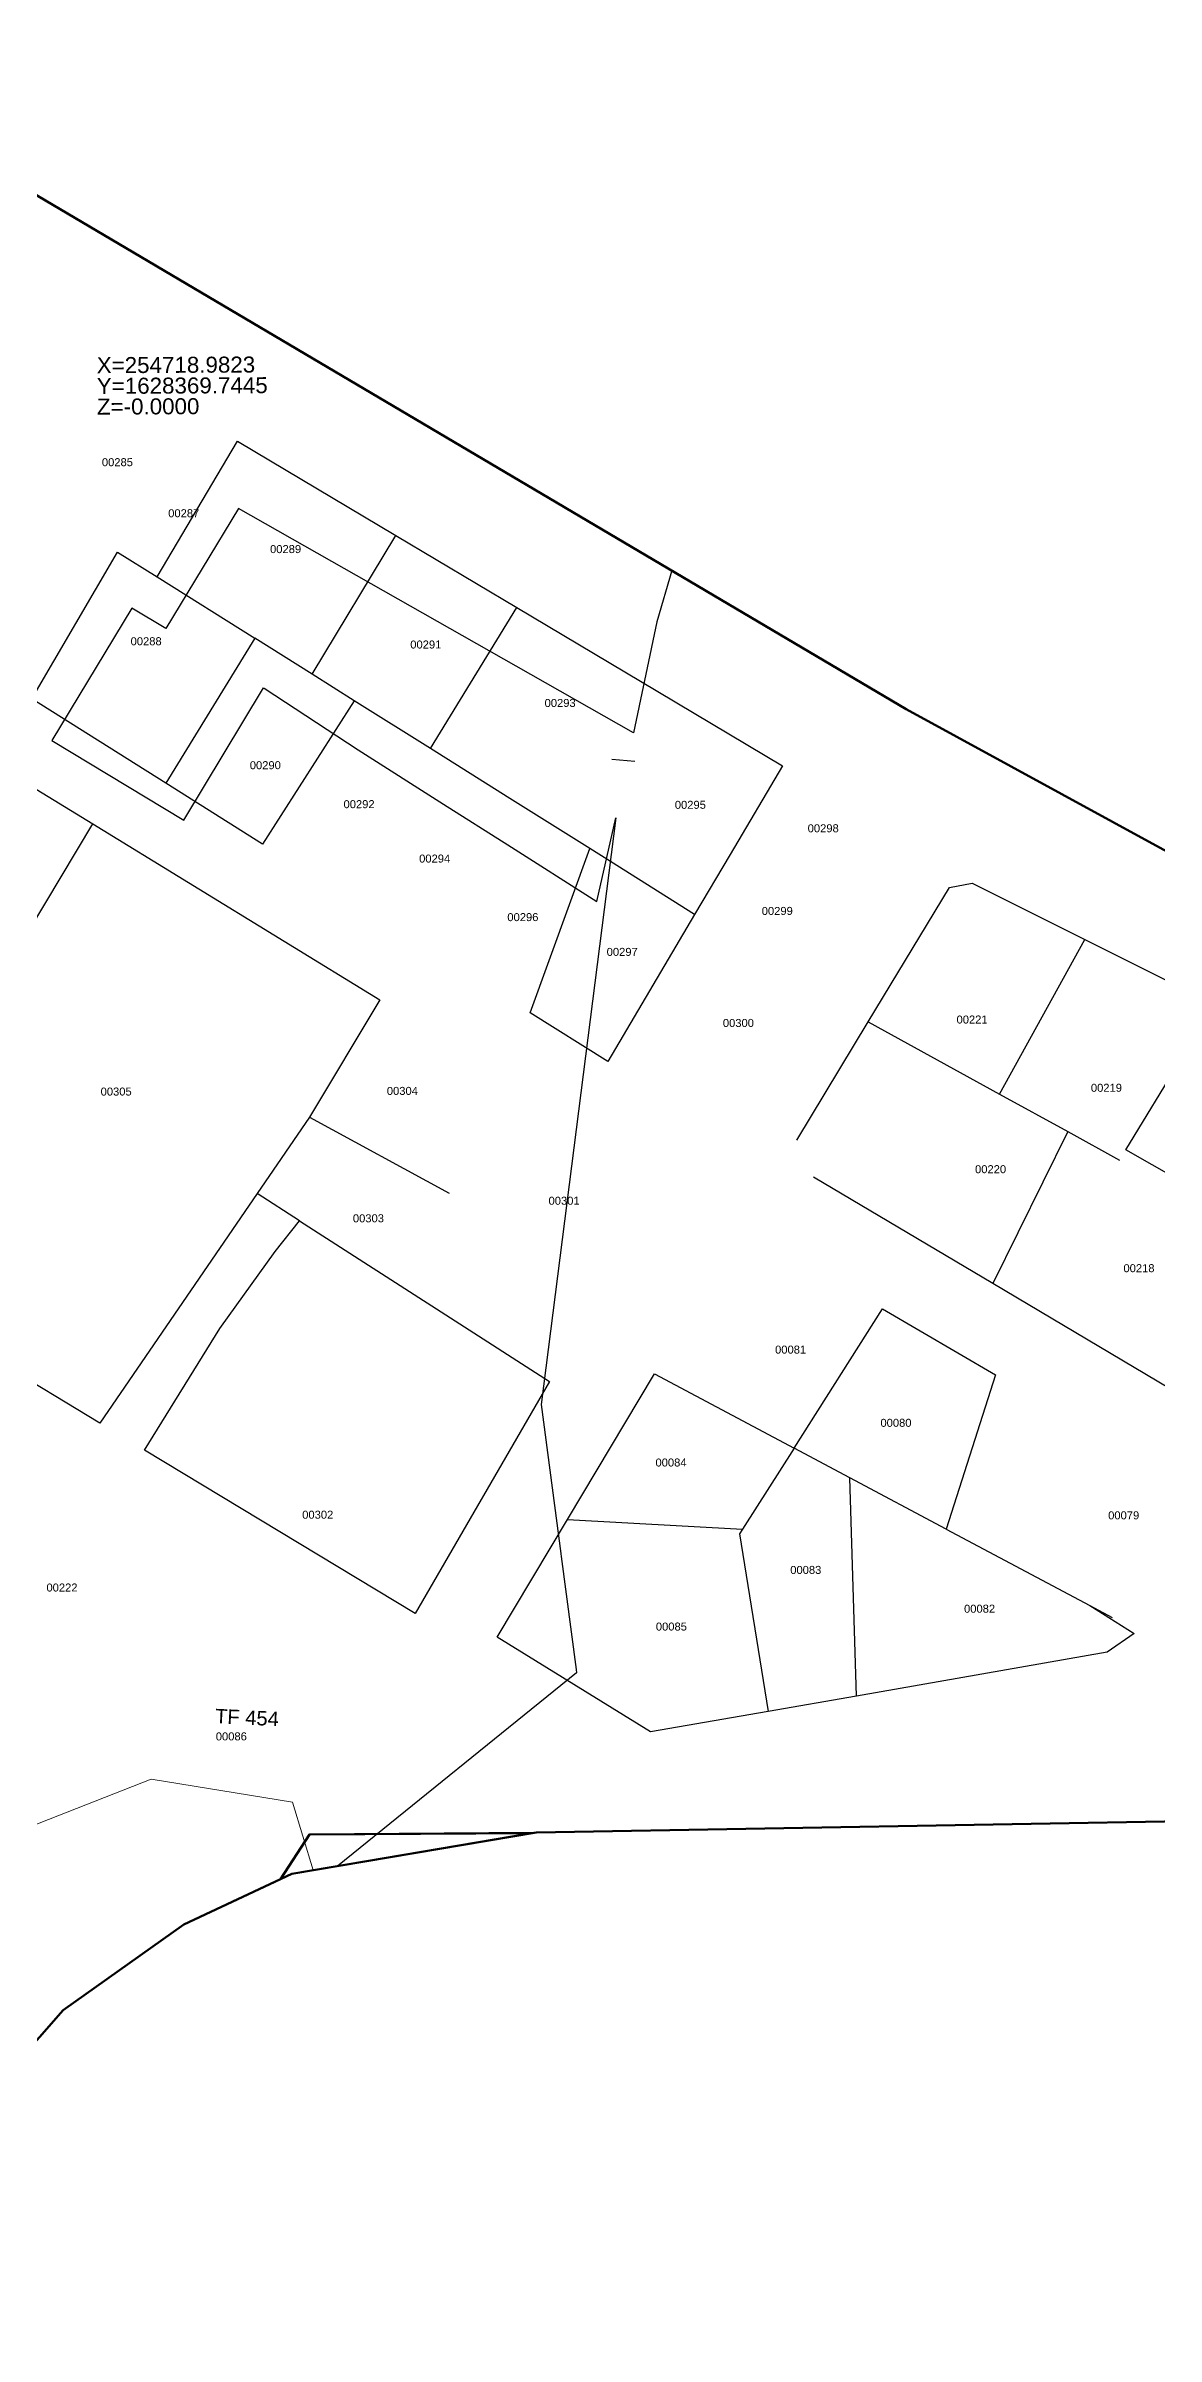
# Model space of a CAD drawing. Header units: metres. Extents: x 0 to 1324930, y 0 to 1631912.
# Drawn here: x 254712.6 to 254851.4, y 1628122.4 to 1628408.7 of the extents above; entities that cross this region are included whole.
import ezdxf
from ezdxf.enums import TextEntityAlignment as Align

# ---------------------------------------------------------------- set-up
doc = ezdxf.new("R2010")
doc.units = ezdxf.units.M
doc.header["$MEASUREMENT"] = 0
for name, color, linetype, lineweight in [('Limites des CA Rufisque', 5, 'Continuous', 53), ('limites_communes_2025', 7, 'Continuous', 0), ('MORCELLEMENT', 7, 'Continuous', 0), ('Numero_TF', 7, 'Continuous', 0), ('Régularisation', 1, 'Continuous', 40)]:
    doc.layers.add(name, color=color, linetype=linetype, lineweight=lineweight)
for name, color, linetype in [('limites_parcelles', 7, 'Continuous'), ('limites_sections', 7, 'Continuous'), ('limites_tf', 7, 'Continuous'), ('numero_parcelle', 7, 'Continuous')]:
    doc.layers.add(name, color=color, linetype=linetype)
doc.styles.add('Style-Arial', font='arial.ttf')

msp = doc.modelspace()

# ---------------------------------------------------------------- linework, layer by layer
at = {"layer": 'Limites des CA Rufisque', "color": 1, "linetype": 'Continuous', "lineweight": 70, "extrusion": (4.73613e-08, -2.66677e-08, 1), "elevation": -0.03131, "flags": 128}
msp.add_lwpolyline([(254254.3961, 1628625.9535), (254251.15707, 1628819.12302), (254244.95067, 1628605.35724), (254530.9595, 1628477.75489), (254381.88501, 1628242.49828), (254651.87611, 1628047.60303), (254702.8976, 1628149.646), (254714.8038, 1628163.1398), (254729.8851, 1628173.8554), (254741.93776, 1628179.52722), (254745.58243, 1628185.08964), (254773.63346, 1628185.31333), (254773.9383, 1628185.3648), (255059.3394, 1628190.3528), (254884.8597, 1628290.4389), (254820.169, 1628325.7609), (254650.3061, 1628426.1705), (254597.1248, 1628455.9362), (254528.9207, 1628489.0054), (254260.5899, 1628602.7607), (254249.1013, 1628608.8357), (254254.3961, 1628625.9535)], close=True, dxfattribs=at)
at = {"layer": 'limites_communes_2025', "color": 3, "lineweight": 80, "flags": 128}
for points in [[(254255.5318, 1628934.7207), (254250.7693, 1628842.2487), (254254.3961, 1628625.9535), (254249.1013, 1628608.8357), (254260.5899, 1628602.7607), (254528.9207, 1628489.0054), (254597.1248, 1628455.9362), (254650.3061, 1628426.1705), (254820.169, 1628325.7609), (254884.8597, 1628290.4389), (255059.3394, 1628190.3528), (254773.9383, 1628185.3648), (254743.3789, 1628180.2054), (254729.8851, 1628173.8554), (254714.8038, 1628163.1398), (254702.8976, 1628149.646), (254642.1756, 1628028.202), (254627.0943, 1628011.9301), (254587.0098, 1627982.9582), (254538.1941, 1627952.0019), (254300.4655, 1627793.2515), (254283.3998, 1627779.7578), (254275.8592, 1627770.6296), (254219.5028, 1627640.4544)], [(254820.169, 1628325.7609), (254650.3061, 1628426.1705)], [(255059.3394, 1628190.3528), (254884.8597, 1628290.4389), (254820.169, 1628325.7609)], [(254773.9383, 1628185.3648), (255059.3394, 1628190.3528)], [(254743.3789, 1628180.2054), (254773.9383, 1628185.3648)], [(254729.8851, 1628173.8554), (254743.3789, 1628180.2054)], [(254714.8038, 1628163.1398), (254729.8851, 1628173.8554)], [(254702.8976, 1628149.646), (254714.8038, 1628163.1398)]]:
    msp.add_lwpolyline(points, dxfattribs=at)
at = {"layer": 'limites_parcelles'}
for p, q in [((254726.5469, 1628342.28727), (254736.58942, 1628359.26331)), ((254736.58942, 1628359.26331), (254756.38998, 1628347.46701)), ((254745.89822, 1628330.12987), (254756.38998, 1628347.46701)), ((254756.38998, 1628347.46701), (254771.51334, 1628338.45038)), ((254710.8894, 1628327.05857), (254721.59891, 1628345.38638)), ((254721.59891, 1628345.38638), (254726.5469, 1628342.28727)), ((254726.5469, 1628342.28727), (254738.74664, 1628334.62413)), ((254760.7122, 1628320.82249), (254771.51334, 1628338.45038)), ((254771.51334, 1628338.45038), (254786.93714, 1628329.26442)), ((254738.74664, 1628334.62413), (254727.63658, 1628316.50544)), ((254745.89822, 1628330.12987), (254738.74664, 1628334.62413)), ((254751.17677, 1628326.81149), (254745.89822, 1628330.12987)), ((254692.36545, 1628327.41589), (254718.49681, 1628311.40349)), ((254727.63658, 1628316.50544), (254710.8894, 1628327.05857)), ((254786.93714, 1628329.26442), (254804.69458, 1628318.67361)), ((254751.17677, 1628326.81149), (254739.69615, 1628308.90198)), ((254760.7122, 1628320.82249), (254751.17677, 1628326.81149)), ((254770.61821, 1628314.6043), (254760.7122, 1628320.82249)), ((254783.38904, 1628319.51459), (254786.2301, 1628319.26111)), ((254804.69458, 1628318.67361), (254798.15901, 1628307.60666)), ((254739.69615, 1628308.90198), (254727.63658, 1628316.50544)), ((254780.61439, 1628308.3263), (254770.61821, 1628314.6043)), ((254705.95283, 1628290.54102), (254718.49681, 1628311.40349)), ((254718.49681, 1628311.40349), (254754.36355, 1628289.43254)), ((254773.18048, 1628287.80569), (254780.61439, 1628308.3263)), ((254783.18855, 1628306.71197), (254780.61439, 1628308.3263)), ((254798.15901, 1628307.60666), (254793.72559, 1628300.09517)), ((254793.72559, 1628300.09517), (254783.18855, 1628306.71197)), ((254825.57316, 1628303.47922), (254828.40242, 1628304.00584)), ((254828.40242, 1628304.00584), (254842.51107, 1628296.95721)), ((254815.40025, 1628286.66291), (254825.57316, 1628303.47922)), ((254793.72559, 1628300.09517), (254782.85619, 1628281.70698)), ((254831.84384, 1628277.63933), (254842.51107, 1628296.95721)), ((254842.51107, 1628296.95721), (254854.74726, 1628290.83441)), ((254754.36355, 1628289.43254), (254745.57595, 1628274.74979)), ((254782.85619, 1628281.70698), (254773.18048, 1628287.80569)), ((254806.50281, 1628271.89989), (254815.40025, 1628286.66291)), ((254815.40025, 1628286.66291), (254831.84384, 1628277.63933)), ((254847.61255, 1628270.68455), (254854.5574, 1628282.0925)), ((254831.84384, 1628277.63933), (254840.35606, 1628272.96819)), ((254745.57595, 1628274.74979), (254739.04546, 1628265.22379)), ((254745.57595, 1628274.74979), (254763.04956, 1628265.24686)), ((254840.35606, 1628272.96819), (254830.97835, 1628253.95334)), ((254840.35606, 1628272.96819), (254846.83538, 1628269.40254)), ((254872.07888, 1628256.72865), (254847.61255, 1628270.68455)), ((254830.97835, 1628253.95334), (254808.58388, 1628267.25391)), ((254739.04546, 1628265.22379), (254719.36974, 1628236.52286)), ((254744.32891, 1628261.82472), (254739.04546, 1628265.22379)), ((254741.31177, 1628257.97697), (254744.32891, 1628261.82472)), ((254744.32891, 1628261.82472), (254763.20115, 1628249.68339)), ((254719.36974, 1628236.52286), (254684.67551, 1628257.48635)), ((254734.37315, 1628248.35142), (254741.31177, 1628257.97697)), ((254860.61397, 1628236.34875), (254830.97835, 1628253.95334)), ((254763.20115, 1628249.68339), (254775.58725, 1628241.71346)), ((254806.16158, 1628233.40261), (254817.20328, 1628250.81102)), ((254817.20328, 1628250.81102), (254831.34467, 1628242.57226)), ((254724.96994, 1628233.13827), (254734.37315, 1628248.35142)), ((254775.58725, 1628241.71346), (254758.77133, 1628212.70976)), ((254777.82735, 1628224.49572), (254788.7072, 1628242.6939)), ((254788.7072, 1628242.6939), (254806.16158, 1628233.40261)), ((254831.34467, 1628242.57226), (254825.15816, 1628223.27473)), ((254758.77133, 1628212.70976), (254724.96994, 1628233.13827)), ((254806.16158, 1628233.40261), (254799.72193, 1628223.25851)), ((254813.13133, 1628229.68806), (254806.16158, 1628233.40261)), ((254813.9644, 1628202.41538), (254813.13133, 1628229.68806)), ((254825.15816, 1628223.27473), (254813.13133, 1628229.68806)), ((254769.02984, 1628209.77294), (254777.82735, 1628224.49572)), ((254777.82735, 1628224.49572), (254799.72193, 1628223.25851)), ((254799.72193, 1628223.25851), (254799.34521, 1628222.66507)), ((254799.34521, 1628222.66507), (254802.91698, 1628200.48957)), ((254825.15816, 1628223.27473), (254843.13715, 1628213.71377)), ((254843.13715, 1628213.71377), (254848.65225, 1628210.21674)), ((254843.13715, 1628213.71377), (254845.90712, 1628212.24075)), ((254788.19041, 1628197.92515), (254769.02984, 1628209.77294)), ((254848.65225, 1628210.21674), (254845.30709, 1628207.87863)), ((254845.30709, 1628207.87863), (254813.9644, 1628202.41538)), ((254813.9644, 1628202.41538), (254802.91698, 1628200.48957)), ((254802.91698, 1628200.48957), (254788.19041, 1628197.92515))]:
    msp.add_line(p, q, dxfattribs=at)
at = {"layer": 'limites_sections', "color": 112, "linetype": 'Continuous', "lineweight": 40, "extrusion": (3.06795e-07, 1.19366e-07, 1), "elevation": 0.27263, "flags": 128}
msp.add_lwpolyline([(254530.32279, 1628477.17319), (254534.96035, 1628486.07704), (254597.1248, 1628455.9362), (254650.3061, 1628426.1705), (254820.169, 1628325.7609), (254884.8597, 1628290.4389), (255059.3394, 1628190.3528), (254773.9383, 1628185.3648), (254773.32025, 1628185.26045), (254745.58243, 1628185.08964), (254741.93776, 1628179.52722), (254729.8851, 1628173.8554), (254714.8038, 1628163.1398), (254702.8976, 1628149.646), (254651.87611, 1628047.60303), (254381.88501, 1628242.49828), (254530.32279, 1628477.17319)], close=True, dxfattribs=at)
at = {"layer": 'limites_sections', "color": 112, "linetype": 'Continuous', "lineweight": 40}
msp.add_3dface([(254773.32025, 1628185.26045, 0.00002), (254743.3789, 1628180.2054, 0.00002), (254741.93776, 1628179.52722, 0.00002), (254745.58243, 1628185.08964, 0.00002)], dxfattribs=at)
at = {"layer": 'limites_tf', "color": 7, "linetype": 'Continuous', "lineweight": 30, "flags": 128}
msp.add_lwpolyline([(254790.85398, 1628343.08963), (254789.0133, 1628336.66722), (254786.09674, 1628322.80681), (254786.09674, 1628322.80681), (254771.41862, 1628331.14831), (254736.71724, 1628350.84969), (254727.6214, 1628335.84906), (254723.39569, 1628338.37424), (254713.38721, 1628321.85868), (254729.89315, 1628311.86952), (254739.84224, 1628328.41143), (254739.90162, 1628328.37543), (254751.65339, 1628320.69162), (254762.34504, 1628313.88796), (254770.3661, 1628308.78767), (254770.36619, 1628308.78761), (254770.36627, 1628308.78756), (254781.48204, 1628301.72262), (254783.86328, 1628312.19266), (254774.51972, 1628238.83591), (254777.01431, 1628220.22452), (254776.99657, 1628220.19453), (254777.04018, 1628219.8639), (254778.90259, 1628205.74334), (254778.95875, 1628205.31755), (254749.07345, 1628181.16682)], dxfattribs=at)
at = {"layer": 'limites_tf', "color": 7, "linetype": 'Continuous', "lineweight": 30, "extrusion": (0, 0, -1)}
msp.add_arc((-254770.88398, 1628309.60211), 0.96515, 302.439167, 302.444944, dxfattribs=at)
at = {"layer": 'MORCELLEMENT', "color": 7, "linetype": 'Continuous', "lineweight": 0, "flags": 128}
msp.add_lwpolyline([(254743.47095, 1628189.13659), (254746.02614, 1628180.65234), (254743.3789, 1628180.2054), (254729.8851, 1628173.8554), (254714.8038, 1628163.1398), (254710.99009, 1628158.81756), (254688.40786, 1628177.36135), (254725.78478, 1628192.02431), (254743.47095, 1628189.13659)], close=True, dxfattribs=at)

# ---------------------------------------------------------------- texts
at = {"layer": 'numero_parcelle', "color": 5, "lineweight": 0, "style": 'Style-Arial'}
for s, p in [('00285', (254719.62969, 1628357.11726)), ('00287', (254727.91877, 1628350.73917)), ('00289', (254740.65176, 1628346.2575)), ('00288', (254723.22035, 1628334.73975)), ('00291', (254758.1765, 1628334.33149)), ('00293', (254774.96672, 1628327.02549)), ('00290', (254738.11823, 1628319.24595)), ('00292', (254749.83587, 1628314.37649)), ('00295', (254791.24529, 1628314.29718)), ('00298', (254807.85071, 1628311.36263)), ('00294', (254759.28658, 1628307.57817)), ('00296', (254770.31099, 1628300.25886)), ('00299', (254802.10871, 1628301.03175)), ('00297', (254782.72631, 1628295.91564)), ('00300', (254797.24879, 1628287.03053)), ('00221', (254826.45787, 1628287.45991)), ('00305', (254719.47337, 1628278.45703)), ('00304', (254755.24762, 1628278.53959)), ('00219', (254843.25092, 1628278.92979)), ('00220', (254828.77244, 1628268.75362)), ('00301', (254775.45974, 1628264.81483)), ('00303', (254751.00366, 1628262.61617)), ('00218', (254847.32158, 1628256.3803)), ('00081', (254803.77625, 1628246.20765)), ('00080', (254816.94524, 1628237.0571)), ('00084', (254788.82636, 1628232.09571)), ('00302', (254744.6681, 1628225.57176)), ('00079', (254845.40801, 1628225.4936)), ('00083', (254805.67439, 1628218.66921)), ('00222', (254712.70262, 1628216.47136)), ('00082', (254827.39485, 1628213.82284)), ('00085', (254788.87368, 1628211.59172)), ('00086', (254733.86776, 1628197.86551))]:
    msp.add_text(s, height=1, rotation=0.13223, dxfattribs=at).set_placement(p, align=Align.TOP_LEFT)
at = {"layer": 'numero_tf', "color": 7, "linetype": 'Continuous', "lineweight": 0, "style": 'Style-Arial'}
msp.add_text('TF 454', height=1.802154, rotation=357.2281, dxfattribs=at).set_placement((254733.83044, 1628200.82372), align=Align.TOP_LEFT)
at = {"layer": 'Régularisation', "color": 1, "linetype": 'Continuous', "lineweight": 40, "insert": (254718.98227, 1628369.74445), "char_height": 2, "attachment_point": 1, "rotation": 0.2581183, "line_spacing_factor": 0.776524, "style": 'Style-Arial'}
msp.add_mtext('X=254718.9823^JY=1628369.7445^JZ=-0.0000', dxfattribs=at)

doc.saveas('drawing.dxf')
